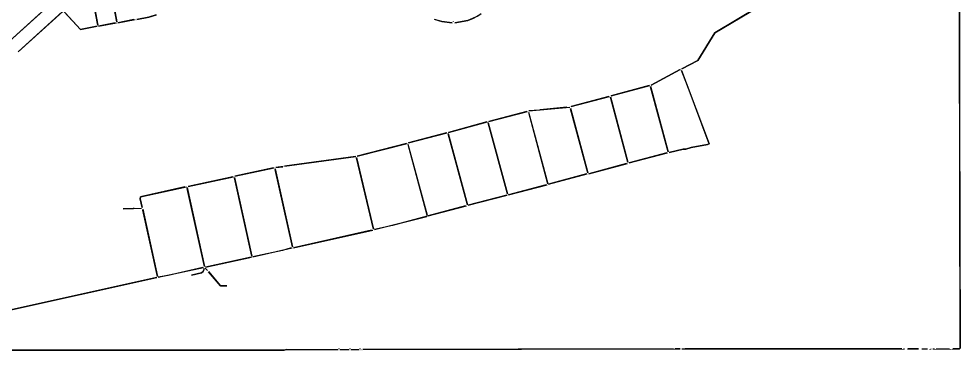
# Model space of a CAD drawing. Extents: x 0 to 16407, y 159 to 1115.
# Drawn here: x 3414 to 4263, y 226 to 525 of the extents above; entities that cross this region are included whole.
import ezdxf

# ---------------------------------------------------------------- set-up
doc = ezdxf.new("R2010")
doc.units = 0
doc.layers.add('RASTER_VECTOR_LINEWORK', color=5, linetype='CONTINUOUS')

msp = doc.modelspace()

# ---------------------------------------------------------------- linework, layer by layer
at = {"layer": 'RASTER_VECTOR_LINEWORK'}
for points in [[(4261.75, 1025), (4262.25, 440.5), (4263, 227.75), (4262.5, 227.25), (4256.25, 227.25), (4262.5, 227.25), (4263, 227.75), (4261.75, 816.5)], [(3496.5, 553.25), (3502.25, 522.25), (3496.5, 552.75)], [(3480, 546.75), (3485, 519.25), (3480, 546)], [(3445.25, 541), (3405.25, 504.75), (3444.25, 540)], [(4080.5, 535.5), (4041.75, 512.5), (4026.25, 487.25), (4011.75, 480), (4026.25, 487.25), (4041.75, 512.5), (4080.75, 535.5)], [(3453.5, 531.75), (3413.25, 495.25), (3453.25, 531.5)], [(3454.75, 531.25), (3469.25, 515.5), (3484.5, 518.25), (3469.25, 515.5), (3455.5, 530.5)], [(3537.75, 528.5), (3531, 526.5), (3520.25, 524.5), (3531, 526.5), (3538, 528.5)], [(3830.75, 529.5), (3828, 527.5), (3818.75, 523.5), (3807.25, 521.5), (3818.75, 523.5), (3824, 525.5), (3831, 529.5)], [(3500.75, 521.25), (3485.75, 518.5), (3501.75, 521.25)], [(3517.5, 524.25), (3503, 521.5), (3518.75, 524.25)], [(3788.5, 524.75), (3795.25, 522.5), (3804.75, 521.5), (3795.25, 522.5), (3788.75, 524.5)], [(3805.5, 522.5), (3805.5, 522.25)], [(4010.25, 479.25), (3984.25, 465.25), (4010.5, 479.25)], [(4011.5, 478.5), (4036.5, 412.25), (4035, 411.5), (4020.25, 409), (4015.5, 407.5), (4013, 407.5), (4000.5, 404.5), (4013, 407.5), (4015.5, 407.5), (4020.25, 409), (4035, 411.5), (4036.5, 412.25), (4016.75, 465.5), (4011.5, 478.25)], [(3982.5, 464.75), (3948.25, 455.5), (3983, 464.75)], [(3983.75, 464.25), (3999.5, 405), (3983.75, 463.75)], [(3946, 455), (3912, 445.75), (3946.75, 455)], [(3947.5, 454.5), (3963.25, 395.75), (3947.5, 454.25)], [(3908, 445.25), (3884, 443), (3883.5, 442.5), (3874, 442), (3910.75, 445.25)], [(3911.5, 444.5), (3927, 386), (3911.5, 443.75)], [(3872, 441.5), (3837.75, 432.25), (3872.75, 441.5)], [(3873.5, 440.75), (3891, 376.25), (3873.75, 440.5)], [(3836, 432), (3801.5, 422.5), (3836.5, 432)], [(3837.25, 431.25), (3854.5, 367), (3837.25, 431)], [(3799.5, 422.25), (3765.25, 413), (3800.25, 422.25)], [(3801, 421.5), (3818.5, 357.25), (3801, 421.25)], [(3763.5, 412.5), (3719, 401), (3764, 412.5)], [(3764.75, 411.75), (3782.25, 347.75), (3765, 411.5)], [(3717.5, 400.75), (3653.5, 392), (3717.75, 400.75)], [(3718.5, 400), (3733.75, 335.25), (3718.5, 399.5)], [(3998.25, 404), (3964.25, 395), (3999, 404)], [(3652.25, 391.75), (3645.5, 390.75), (3652, 391.5)], [(3962, 394.5), (3928, 385.25), (3963, 394.5)], [(3606.75, 382.5), (3566.5, 373.75), (3607.5, 382.5)], [(3643.5, 390.5), (3608.75, 383), (3644.25, 390.5)], [(3645, 389.75), (3660.5, 319.25), (3645, 389)], [(3926, 385), (3891.75, 375.75), (3926.5, 385)], [(3608.25, 381.75), (3624, 310.75), (3608.25, 381.5)], [(3889.5, 375.25), (3855.5, 366.25), (3890.25, 375.25)], [(3563.5, 373.25), (3523.5, 364.5), (3523.25, 362.5), (3525, 354.75), (3523.25, 362.5), (3523.5, 364.5), (3565, 373.25)], [(3565.75, 372.75), (3581.25, 301.5), (3565.75, 371.75)], [(3854, 365.75), (3819.25, 356.75), (3854.25, 365.75)], [(3517.75, 354), (3517, 353.5), (3507.75, 353.5), (3524.5, 354)], [(3525.5, 353.25), (3538.75, 292.5), (3525.5, 352.25)], [(3816.75, 356.25), (3783, 347.25), (3817.75, 356.25)], [(3782, 347), (3750.75, 338.5), (3734.5, 334.75), (3781.75, 346.75)], [(3732, 334.25), (3661.5, 318.5), (3733, 334.25)], [(3659.5, 318.25), (3651.75, 316), (3624.75, 310.25), (3660.25, 318.25)], [(3623.25, 310), (3582.25, 301), (3623.75, 310)], [(3579.75, 300.5), (3548.5, 293.5), (3539.5, 292), (3580.5, 300.5)], [(3581, 299.75), (3580, 297), (3578.5, 295.75), (3569.5, 293.75), (3578.5, 295.75), (3580, 297), (3581, 299)], [(3582, 300), (3584, 298)], [(3538, 291.5), (3402.5, 261.5), (3538.25, 291.5)], [(3585, 297), (3595.75, 284), (3601.5, 284), (3595.75, 284), (3585, 296.75)], [(3655.25, 226.5), (3653, 226), (3284.75, 226), (3653, 226), (3655.25, 226.5), (3701.75, 226.5)], [(3702.5, 227.5), (3702.5, 227.25)], [(3703.25, 226.5), (3711.75, 226.5)], [(3712.5, 227.5), (3712.5, 227.25)], [(3713.25, 226.5), (3720.75, 226.5)], [(3721.5, 227.5), (3721.5, 227.25)], [(3722.25, 226.5), (3722.5, 226.5)], [(4004, 227.25), (3724, 226.5), (4010.25, 227.25), (4005.75, 227.25)], [(4011.75, 227.25), (4210.25, 227.25), (4015, 227.25)], [(4211, 226.5), (4211, 226.25)], [(4211.75, 227.25), (4212.75, 227.25)], [(4215.5, 227.25), (4225.5, 227.25), (4216, 227.25)], [(4228.5, 227.25), (4233.5, 227.25)], [(4235.75, 226.5), (4235.75, 226.25)], [(4236.5, 227.25), (4236.75, 227.25)], [(4238.25, 227.25), (4239.75, 227.25)], [(4240.5, 226.5), (4240.5, 226.25)], [(4241.25, 227.25), (4253.25, 227.25)], [(4254, 226.5), (4254, 226.25)], [(4255.5, 226.5), (4255.5, 226.25)]]:
    msp.add_lwpolyline(points, dxfattribs=at)

doc.saveas('drawing.dxf')
